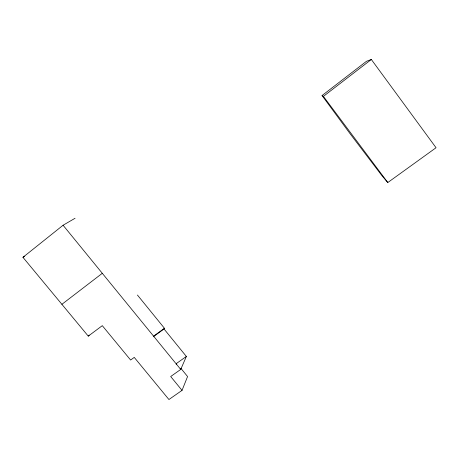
<?xml version="1.0" encoding="UTF-8"?>
<svg xmlns="http://www.w3.org/2000/svg" width="459" height="459" viewBox="0 0 459 459"><rect width="100%" height="100%" fill="white"/><g stroke="black" fill="none" stroke-linecap="round" stroke-linejoin="round"><path stroke-width="0.69" d="M75.058 218.266L63.084 225.243L22.95 257.315L88.266 336.131L102.294 325.661L130.62 360.028L134.252 357.395L168.929 399.525L182.034 390.374L187.576 376.535L180.812 368.244M182.034 390.374L170.691 376.523L180.726 369.432L186.36 356.454L164.029 328.977L164.437 328.265L137.425 295.028M176.181 364.532L176.755 363.27L186.36 356.454M88.266 336.131L89.166 335.081M322.052 95.547L366.494 61.288L371.331 59.475L436.05 147.729L387.792 182.539L381.951 175.688L349.735 133.242L322.052 95.547L323.406 96.384L387.792 182.539M323.406 96.384L371.331 59.475M61.896 304.311L102.3 273.306M153.438 336.263L164.437 328.265M153.289 336.786L164.029 328.977M22.95 257.315L24.746 256.22M63.084 225.243L180.726 369.432"/></g></svg>
